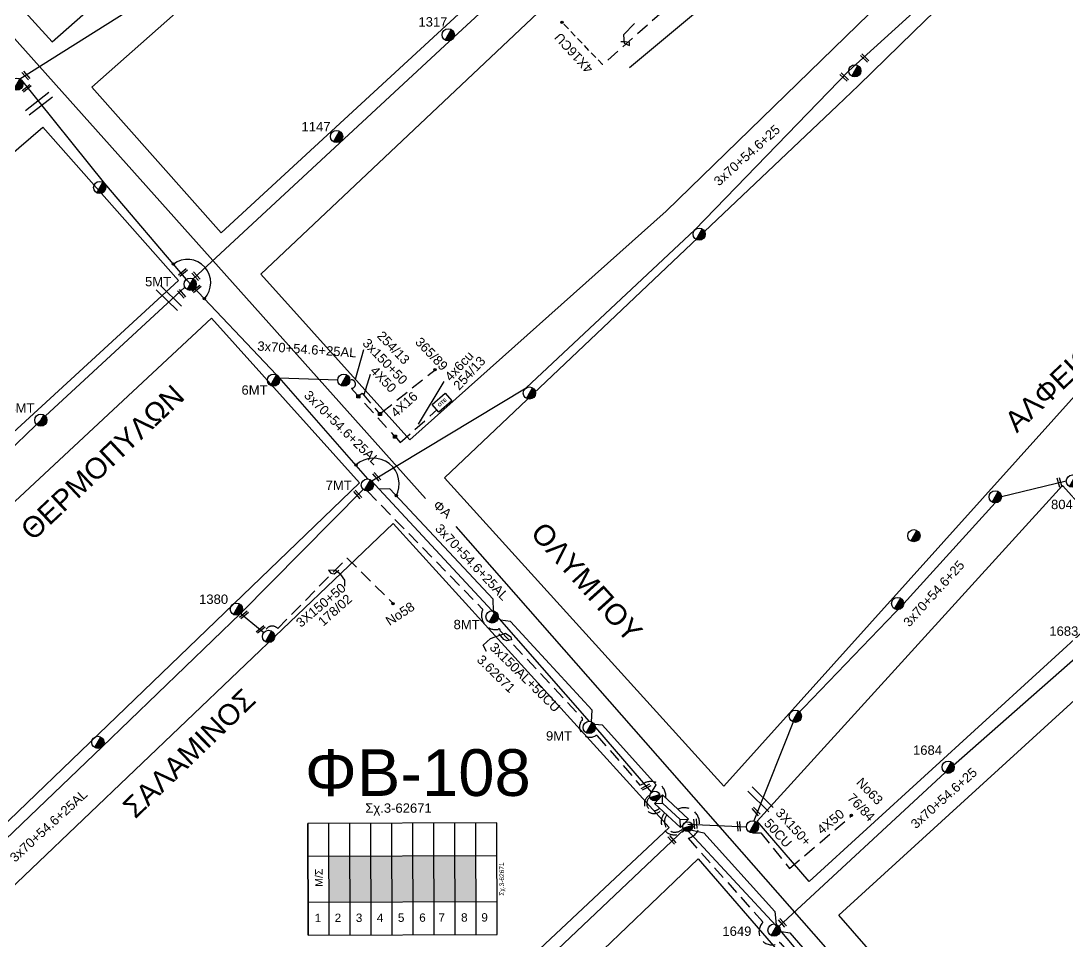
# Model space of a CAD drawing. Header units: millimetres. Extents: x -2449 to 2989, y 8 to 1056.
# Drawn here: x 1334.5 to 1536.2, y 139.5 to 316.9 of the extents above; entities that cross this region are included whole.
import ezdxf
from ezdxf.enums import TextEntityAlignment as Align

# ---------------------------------------------------------------- set-up
doc = ezdxf.new("R2010")
doc.units = ezdxf.units.MM
doc.linetypes.add('DASHED', pattern=[19.05, 12.7, -6.35])
for name, color, linetype in [('Pillar OTE', 7, 'Continuous'), ('Άγνωστα', 7, 'Continuous'), ('Ασφαλειοκιβώτια Χ.Τ 9 αναχωρήσεων', 7, 'Continuous'), ('Επιγραφές - Σχήματα', 7, 'Continuous'), ('Καλώδια ΧΤ   3x150+50CU', 7, 'DASHED'), ('Καλώδια ΧΤ   3x150AL+50CU', 7, 'DASHED'), ('Καλώδια ΧΤ   3x150AL+50XLPE', 7, 'DASHED'), ('Μηχανική τομή', 7, 'Continuous'), ('Στύλος ΦΜ', 7, 'Continuous'), ('Στύλος ΦΜ @ 1', 7, 'Continuous'), ('Συνδέσεις', 7, 'Continuous'), ('Συνεστραμμένα ΧΤ   3x70+54.6+25 AL', 7, 'SYN_LINE'), ('Τομή', 7, 'Continuous'), ('Υποσταθμός εναέριος 2 στύλων', 7, 'Continuous'), ('Υποσταθμός πόλεως', 7, 'Continuous'), ('Υπόβαθρο ΔΕΗ', 7, 'Continuous'), ('Υπόγεια καλώδια Παροχών ΧΤ   4x16CU', 7, 'DASHED'), ('Υπόγεια καλώδια Παροχών ΧΤ   4x50AL', 7, 'DASHED'), ('Υπόγεια καλώδια Παροχών ΧΤ   4x6', 7, 'DASHED')]:
    doc.layers.add(name, color=color, linetype=linetype)
doc.styles.add('arial', font='arial.ttf')
doc.styles.get("Standard").update_dxf_attribs({"font": 'arial.ttf'})
doc.linetypes.add('SYN_LINE', pattern='A,0.5,-0.0001,["/\\/\\/\\/",Standard,S=0.1,R=0,X=0,Y=-0.05],-0.25', length=0.7501)
doc.dimstyles.new('ISO-25', dxfattribs={"dimtxt": 2.5, "dimasz": 2.5, "dimexe": 1.25, "dimexo": 0.625, "dimtad": 1, "dimtxsty": 'Standard', "dimcen": 2.5, "dimadec": 0, "dimazin": 0, "dimtfac": 1, "dimtmove": 0, "dimatfit": 3, "dimfxl": 1, "dimarcsym": 0})

# ---------------------------------------------------------------- blocks, each defined once
blk = doc.blocks.new('ΥΠΑΡΧΩΝ ΤΣΙΜΕΝΤΕΝΙΟΣ ΣΤΥΛΟΣ')
at = {"layer": 'Στύλος ΦΜ'}
blk.add_hatch(color=7, dxfattribs=at).paths.add_polyline_path([(-1.29, -2.28, 0.574793), (2.62, 0, 0.268822), (1.3, 2.27)])
at = {"layer": 'Στύλος ΦΜ', "color": 7}
blk.add_line((-1.29, -2.28), (1.3, 2.27), dxfattribs=at)
blk.add_circle((0, 0), 2.62, dxfattribs=at)
at = {"layer": 'Στύλος ΦΜ', "flags": 4}
for tag, p in [('ΑΡΙΘΜΟΣ', (-4.68, 8.05)), ('ΤΥΠΟΣ', (-4.91, 3.03))]:
    blk.add_attdef(tag, p, '', height=4, dxfattribs=at)
blk = doc.blocks.new('ΑΣΦΑΛΕΙΟΚΙΒΩΤΙΟ ΥΠΟΣΤΑΘΜΟΥ 9 ΑΝΑΧΩΡΗΣΕΩΝ')
at = {"layer": 'Ασφαλειοκιβώτια Χ.Τ 9 αναχωρήσεων', "ltscale": 40}
for p, q in [((-23.8, 40.36), (24.02, 40.36)), ((-9.72, 40.36), (-9.72, -40.64)), ((9.94, 40.36), (9.94, -40.64)), ((-23.8, 31.36), (24.02, 31.36)), ((-23.8, 22.36), (24.02, 22.36)), ((-23.8, 13.36), (24.02, 13.36)), ((-23.8, 4.36), (24.02, 4.36)), ((-23.8, -4.64), (24.02, -4.64)), ((-23.8, -13.64), (24.02, -13.64)), ((-23.8, -22.64), (24.02, -22.64)), ((-23.8, -31.64), (24.02, -31.64))]:
    blk.add_line(p, q, dxfattribs=at)
at = {"layer": 'Ασφαλειοκιβώτια Χ.Τ 9 αναχωρήσεων'}
blk.add_lwpolyline([(-23.8, -40.64), (24.02, -40.64), (24.02, 40.36), (-23.8, 40.36)], close=True, dxfattribs=at)
for s, p in [('1', (-18.29, 37.57)), ('2', (-18.29, 29)), ('3', (-18.29, 19.93)), ('4', (-18.29, 10.91)), ('5', (-18.29, 1.89)), ('6', (-18.29, -7.24)), ('7', (-18.29, -15.48)), ('8', (-18.29, -25.17)), ('9', (-18.29, -33.86))]:
    blk.add_text(s, height=3.6, rotation=270, dxfattribs=at).set_placement(p)
at = {"layer": 'Ασφαλειοκιβώτια Χ.Τ 9 αναχωρήσεων', "ltscale": 40}
for tag, height, p in [('ΟΝΟΜΑ', 5, (-0.16, 44.31)), ('ΚΕΙΜΕΝΟ 1', 2, (17.06, 35.59)), ('ΚΕΙΜΕΝΟ 2', 2, (17.06, 26.88)), ('ΚΕΙΜΕΝΟ 3', 2, (17.06, 17.69)), ('ΚΕΙΜΕΝΟ 4', 2, (17.06, 8.71)), ('ΚΕΙΜΕΝΟ 5', 2, (17.06, -0.13)), ('ΚΕΙΜΕΝΟ 6', 2, (17.06, -9.05)), ('ΚΕΙΜΕΝΟ 7', 2, (17.06, -18.13)), ('ΚΕΙΜΕΝΟ 8', 2, (17.06, -26.85)), ('ΚΕΙΜΕΝΟ 9', 2, (17.06, -35.99)), ('ΣΧ', 2, (-0.1, -42.64))]:
    blk.add_attdef(tag, text='', height=height, dxfattribs=at).set_placement(p, align=Align.MIDDLE_CENTER)
blk = doc.blocks.new('ΥΠΟΣΤΑΘΜΟΣ ΕΝΑΕΡΙΟΣ ΕΠΙ 2 ΣΤΥΛΩΝ')
at = {"layer": 'Υποσταθμός εναέριος 2 στύλων', "linetype": 'Continuous'}
for points in [[(-11.97, -2.11, 0.574793), (-8.45, -0.07, 0.268822), (-9.64, 1.98)], [(9.68, -2.15, 0.574793), (13.19, -0.1, 0.268822), (12.01, 1.95)]]:
    blk.add_hatch(color=256, dxfattribs=at).paths.add_polyline_path(points)
for p, q in [((-11.97, -2.11), (-9.64, 1.98)), ((9.68, -2.15), (12.01, 1.95))]:
    blk.add_line(p, q, dxfattribs=at)
for centre in [(-10.81, -0.07), (10.84, -0.1)]:
    blk.add_circle(centre, 2.36, dxfattribs=at)
at = {"layer": 'Υποσταθμός πόλεως', "linetype": 'Continuous', "ltscale": 40}
blk.add_lwpolyline([(-8.57, 2.82), (8.57, 2.82), (8.57, -2.82), (-8.57, -2.82)], close=True, dxfattribs=at)
for points in [[(-5.75, 0), (-8.57, 2.82)], [(-8.57, -2.82), (-5.75, 0)], [(-5.75, 0), (5.75, 0)], [(5.75, 0), (8.57, 2.82)], [(8.57, -2.82), (5.75, 0)]]:
    blk.add_lwpolyline(points, dxfattribs=at)
at = {"layer": 'Υποσταθμός εναέριος 2 στύλων', "ltscale": 40, "flags": 1}
for tag, p in [('ΜΕΤΑΣΧΗΜΑΤΙΣΜΟΣ', (14.09, 2.51)), ('ΙΣΧΥΣ', (14.07, -0.28)), ('ΑΡΙΘΜΟΣ', (14.19, -3))]:
    blk.add_attdef(tag, p, '', height=1.8, dxfattribs=at)
blk = doc.blocks.new('ΜΗΧΑΝΙΚΗ ΤΟΜΗ')
at = {"layer": 'Μηχανική τομή', "ltscale": 40}
for p, q in [((-1.89, 0.78), (1.89, 0.78)), ((1.89, 0), (-1.89, 0))]:
    blk.add_line(p, q, dxfattribs=at)
blk = doc.blocks.new('_ΣΥΝΔΕΣΗ')
at = {"layer": 'Συνδέσεις', "linetype": 'SYN_LINE', "ltscale": 40}
blk.add_hatch(color=256, dxfattribs=at).paths.add_polyline_path([(0.5, -0.01, 1), (-0.5, -0.01, 1)])
at = {"layer": 'Συνδέσεις'}
blk.add_circle((0, -0.01), 0.5, dxfattribs=at)
blk = doc.blocks.new('ΤΟΜΗ')
at = {"layer": 'Τομή', "ltscale": 40}
for p, q in [((-5.68, 0), (5.68, 0)), ((5.68, -2.33), (-5.68, -2.33))]:
    blk.add_line(p, q, dxfattribs=at)
blk = doc.blocks.new('TSONTA XT1')
at = {"ltscale": 40}
h = blk.add_hatch(color=256, dxfattribs=at)
h.dxf.hatch_style = 1
h.paths.add_polyline_path([(595.96, 2487.66), (597.07, 2488.77), (595.96, 2489.87), (594.85, 2488.77)])
blk.add_lwpolyline([(594.85, 2488.77), (595.96, 2489.87), (597.07, 2488.77), (595.96, 2487.66)], close=True, dxfattribs=at)
blk = doc.blocks.new('PILLAR ΟΤΕ')
at = {"layer": 'Pillar OTE', "ltscale": 40}
blk.add_lwpolyline([(-3.31, 2.02), (3.39, 2.02), (3.39, -1.99), (-3.31, -1.99)], close=True, dxfattribs=at)
at = {"layer": 'Pillar OTE', "insert": (-1.81, 0.71), "char_height": 1.3575, "width": 109.961, "attachment_point": 1}
blk.add_mtext('{\\fArial|b1|i0|c161|p34;OTE}', dxfattribs=at)

msp = doc.modelspace()

# ---------------------------------------------------------------- hatches: boundary and pattern name
at = {"layer": 'Ασφαλειοκιβώτια Χ.Τ 9 αναχωρήσεων', "ltscale": 40}
for color, points in [(30, [(1393.85, 155.91), (1393.88, 147.07), (1397.93, 147.08), (1397.9, 155.92)]), (151, [(1397.9, 155.92), (1397.93, 147.08), (1401.98, 147.09), (1401.95, 155.94)]), (62, [(1401.95, 155.94), (1401.98, 147.09), (1406.03, 147.11), (1406, 155.95)]), (27, [(1406, 155.95), (1406.03, 147.11), (1410.08, 147.12), (1410.05, 155.96)]), (1, [(1410.05, 155.96), (1410.08, 147.12), (1414.13, 147.13), (1414.1, 155.98)]), (6, [(1414.1, 155.98), (1414.13, 147.13), (1418.18, 147.14), (1418.15, 155.99)]), (2, [(1418.15, 155.98), (1418.18, 147.13), (1422.23, 147.14), (1422.2, 155.99)])]:
    msp.add_hatch(color=color, dxfattribs=at).paths.add_polyline_path(points)

# ---------------------------------------------------------------- linework, layer by layer
at = {"layer": 'Άγνωστα', "color": 62, "linetype": 'SYN_LINE', "ltscale": 20}
msp.add_lwpolyline([(1445.23, 180.72), (1456.09, 168.21)], dxfattribs=at)
at = {"layer": 'Άγνωστα', "color": 2, "linetype": 'DASHED', "ltscale": 0.2}
msp.add_lwpolyline([(1455.78, 167.66, 1.287962), (1457.98, 164.86, 1.180689)], format="xyb", dxfattribs=at)
at = {"layer": 'Άγνωστα', "color": 62, "linetype": 'DASHED', "ltscale": 0.2}
msp.add_lwpolyline([(1455.8, 167.27, 1.180689), (1457.6, 165.18)], format="xyb", dxfattribs=at)
at = {"layer": 'Άγνωστα', "color": 30, "linetype": 'DASHED', "ltscale": 0.2}
msp.add_lwpolyline([(1475.53, 160.38), (1477.14, 160.38), (1482.7, 153.53), (1494.68, 163.78)], dxfattribs=at)
at = {"layer": 'Άγνωστα', "color": 30, "linetype": 'SYN_LINE', "ltscale": 10}
msp.add_lwpolyline([(1463.09, 162.07), (1474.35, 161.56)], dxfattribs=at)
at = {"layer": 'Άγνωστα', "color": 6, "linetype": 'SYN_LINE', "ltscale": 20}
msp.add_lwpolyline([(1462.72, 161.21), (1466.17, 160.38), (1479.82, 145.27), (1480.13, 142.77)], dxfattribs=at)
at = {"layer": 'Επιγραφές - Σχήματα', "color": 27, "linetype": 'DASHED', "ltscale": 0.2}
for p, q in [((1383.98, 199.78), (1397.34, 213.38)), ((1397.34, 213.38), (1406.26, 204.59))]:
    msp.add_line(p, q, dxfattribs=at)
at = {"layer": 'Επιγραφές - Σχήματα', "linetype": 'Continuous', "ltscale": 0.2}
for points in [[(1452.78, 316.38), (1450.69, 314.22), (1450.77, 312.64), (1451.84, 312.14), (1451.84, 312.71), (1450.98, 312.86), (1450.12, 312.86)], [(1396.9, 207.92), (1396.9, 209.13), (1396.12, 210.17), (1395.09, 210.95), (1393.79, 211.03), (1394.22, 210.43), (1394.83, 210.34), (1395.43, 210.77), (1395.78, 211.03)], [(1424.21, 195.36), (1423.6, 196.57), (1424.98, 197.86), (1427.92, 198.9), (1428.96, 198.21), (1429.05, 197.6), (1428.18, 197.43), (1427.58, 197.69), (1426.97, 198.38), (1426.63, 198.73)]]:
    msp.add_lwpolyline(points, dxfattribs=at)
at = {"layer": 'Επιγραφές - Σχήματα', "color": 2, "linetype": 'DASHED', "ltscale": 0.2}
msp.add_lwpolyline([(1403.97, 241.41), (1414.31, 249.67)], dxfattribs=at)
at = {"layer": 'Επιγραφές - Σχήματα', "color": 7, "linetype": 'DASHED', "ltscale": 0.2}
msp.add_lwpolyline([(1397.55, 246.8), (1397.59, 246.75)], dxfattribs=at)
at = {"layer": 'Επιγραφές - Σχήματα', "linetype": 'Continuous', "ltscale": 0.2}
for centre, radius, start, end in [((1366.56, 266.45), 4.5, 316.6815, 127.018), ((1402.44, 227.68), 4.94, 330.5704, 133.0989)]:
    msp.add_arc(centre, radius, start, end, dxfattribs=at)
at = {"layer": 'Επιγραφές - Σχήματα', "color": 27, "linetype": 'DASHED', "ltscale": 0.2}
msp.add_arc((1382.91, 198.83), 1.43, 41.6449, 164.0304, dxfattribs=at)
at = {"layer": 'Επιγραφές - Σχήματα', "color": 30, "linetype": 'DASHED', "ltscale": 0.2}
msp.add_arc((1460.46, 162.55), 2.53, 136.4062, 321.7437, dxfattribs=at)
at = {"layer": 'Επιγραφές - Σχήματα', "color": 6, "linetype": 'DASHED', "ltscale": 0.2}
msp.add_arc((1460.58, 162.56), 2.02, 138.9589, 321.5041, dxfattribs=at)
at = {"layer": 'Καλώδια ΧΤ   3x150AL+50CU', "color": 27, "ltscale": 0.2}
msp.add_lwpolyline([(1401.26, 226.27), (1423.49, 203.53, -0.55663), (1423.41, 203.21, 0.555774), (1426.48, 199.6, -0.96943), (1426.84, 199.42), (1442.73, 182.5, -0.395956), (1442.73, 182.23, 0.879037), (1445.28, 179.13, -0.287348), (1445.6, 179.13), (1453.83, 169.59), (1454.56, 169.92, -0.60759), (1458.84, 167.1, 0.81821)], format="xyb", dxfattribs=at)
at = {"layer": 'Καλώδια ΧΤ   3x150AL+50CU', "color": 1, "ltscale": 0.2}
msp.add_lwpolyline([(1463.14, 159.35), (1477.45, 143.32, -0.529787), (1477.36, 142.95, 0.849495), (1480.67, 139.19, -0.607849), (1480.86, 139.19), (1498.94, 118.43, -0.22841), (1499.11, 117.81, 0.849175), (1502.35, 114.11)], format="xyb", dxfattribs=at)
msp.add_arc((1462.34, 162.24), 3, 285.4464, 113.9628, dxfattribs=at)
at = {"layer": 'Καλώδια ΧΤ   3x150AL+50XLPE', "color": 151, "linetype": 'DASHED', "ltscale": 0.2}
msp.add_lwpolyline([(1525.45, 377.61), (1525.46, 377.26, -0.666781), (1523.85, 376.56), (1446.63, 308.47)], format="xyb", dxfattribs=at)
at = {"layer": 'Καλώδια ΧΤ   3x150AL+50XLPE', "color": 2, "linetype": 'DASHED', "ltscale": 0.2}
msp.add_lwpolyline([(1397.91, 247.7, -1.128801), (1398.19, 246.08), (1406.28, 237.07)], format="xyb", dxfattribs=at)
at = {"layer": 'Συνεστραμμένα ΧΤ   3x70+54.6+25 AL', "color": 85, "ltscale": 20}
msp.add_line((1334.24, 305.72), (1373.31, 330.36), dxfattribs=at)
at = {"layer": 'Συνεστραμμένα ΧΤ   3x70+54.6+25 AL', "color": 2, "ltscale": 20}
for p, q in [((1334.57, 305.45), (1350.56, 285.54)), ((1350.56, 285.54), (1366.33, 267.04)), ((1366.33, 267.04), (1383.74, 248.67)), ((1383.74, 248.67), (1401.26, 228.63)), ((1425.53, 205.45), (1405.61, 226.7)), ((1444.62, 184.08), (1428.84, 201.14)), ((1456.95, 169.69), (1446.61, 181.18)), ((1456.09, 168.21), (1456.95, 169.69))]:
    msp.add_line(p, q, dxfattribs=at)
at = {"layer": 'Συνεστραμμένα ΧΤ   3x70+54.6+25 AL', "color": 151, "ltscale": 20}
for p, q in [((1366.07, 265.56), (1339.14, 240.74)), ((1339.14, 240.74), (1310.95, 213.67))]:
    msp.add_line(p, q, dxfattribs=at)
at = {"layer": 'Συνεστραμμένα ΧΤ   3x70+54.6+25 AL', "color": 2, "ltscale": 15}
msp.add_line((1384.23, 248.13), (1395.56, 247.69), dxfattribs=at)
at = {"layer": 'Συνεστραμμένα ΧΤ   3x70+54.6+25 AL', "color": 27, "ltscale": 20}
for p, q in [((1376.82, 202.66), (1400.43, 226.61)), ((1350.11, 177), (1376.82, 202.66)), ((1322.55, 150.64), (1350.11, 177))]:
    msp.add_line(p, q, dxfattribs=at)
at = {"layer": 'Συνεστραμμένα ΧΤ   3x70+54.6+25 AL', "color": 2, "ltscale": 8}
for p, q in [((1405.61, 226.7), (1403.56, 226.62)), ((1425.6, 203.16), (1425.53, 205.45)), ((1428.84, 201.14), (1426.91, 201.38)), ((1444.47, 181.81), (1444.62, 184.08)), ((1446.61, 181.18), (1445.07, 181.3))]:
    msp.add_line(p, q, dxfattribs=at)
at = {"layer": 'Συνεστραμμένα ΧΤ   3x70+54.6+25 AL', "color": 27, "ltscale": 8}
msp.add_line((1375.93, 203.38), (1381.3, 199), dxfattribs=at)
at = {"layer": 'Συνεστραμμένα ΧΤ   3x70+54.6+25 AL', "color": 85, "linetype": 'Continuous', "ltscale": 0.2}
for points in [[(1270.86, 419.76), (1252.73, 403.5), (1412.47, 224.82)], [(1418.34, 219.48), (1528.52, 94.06), (1552.53, 68.1)]]:
    msp.add_lwpolyline(points, dxfattribs=at)
at = {"layer": 'Συνεστραμμένα ΧΤ   3x70+54.6+25 AL', "color": 2, "linetype": 'SYN_LINE', "ltscale": 20}
msp.add_lwpolyline([(1367.68, 267.16), (1417.96, 313.76), (1439.27, 333.51), (1462.28, 355.43), (1480.94, 372.76)], dxfattribs=at)
at = {"layer": 'Συνεστραμμένα ΧΤ   3x70+54.6+25 AL', "color": 62, "linetype": 'SYN_LINE', "ltscale": 20}
for points in [[(1402.14, 228.23), (1431.91, 246.18), (1464.44, 276.66), (1494.09, 307.27), (1519.55, 330.42)], [(1401.84, 228.47), (1425.31, 203.19), (1444.05, 181.89)]]:
    msp.add_lwpolyline(points, dxfattribs=at)
at = {"layer": 'Συνεστραμμένα ΧΤ   3x70+54.6+25 AL', "color": 6, "linetype": 'SYN_LINE', "ltscale": 15}
msp.add_lwpolyline([(1536.05, 228.2), (1523.54, 225.17)], dxfattribs=at)
at = {"layer": 'Συνεστραμμένα ΧΤ   3x70+54.6+25 AL', "color": 6, "linetype": 'SYN_LINE', "ltscale": 20}
for points in [[(1522.36, 224), (1504.71, 204.59), (1483.81, 182.87), (1475.78, 162.71)], [(1481.16, 141.36), (1482.71, 141.11), (1501.22, 119.83), (1501.18, 117.5)]]:
    msp.add_lwpolyline(points, dxfattribs=at)
at = {"layer": 'Συνεστραμμένα ΧΤ   3x70+54.6+25 AL', "color": 30, "linetype": 'SYN_LINE', "ltscale": 20}
for points in [[(1480.64, 142.38), (1512.69, 172.03), (1539.94, 195.99)], [(1501.16, 117.5), (1480.87, 141.67), (1462.72, 161.21)]]:
    msp.add_lwpolyline(points, dxfattribs=at)
at = {"layer": 'Συνεστραμμένα ΧΤ   3x70+54.6+25 AL', "color": 151, "linetype": 'SYN_LINE', "ltscale": 20}
msp.add_lwpolyline([(1341.7, 49.74), (1360.59, 65.15), (1393.27, 96.88), (1428.16, 128.65), (1462.43, 161.13)], dxfattribs=at)
at = {"layer": 'Υπόβαθρο ΔΕΗ'}
msp.add_line((1451.82, 307.95), (1487.49, 337.64), dxfattribs=at)
for points in [[(1260.81, 400.31), (1340.46, 312.89), (1441.43, 401.73), (1449.37, 393.69), (1348.14, 304.12), (1373.09, 276.06), (1485.98, 380.07), (1523, 417.12), (1470.26, 480.16), (1382.64, 405.52), (1409.73, 376.49)], [(1380.72, 268.11), (1529.59, 408.54), (1546.01, 388.95), (1604.77, 319.19), (1470.01, 169.42), (1416.14, 228.83), (1491.91, 300.61), (1495.97, 304.46), (1506.59, 314.8), (1524.71, 332.42), (1518.81, 338.49), (1458.9, 280.26), (1409.44, 236.14), (1380.72, 268.11)], [(1240.24, 152.41), (1210.23, 183.41), (1262.58, 230.9), (1285.84, 249.93), (1315.49, 276.53), (1338.69, 296.42), (1364.86, 266.85), (1240.24, 152.41)], [(1280.03, 112.75), (1399.72, 227.85), (1371.22, 259.62), (1311.43, 203.96), (1277.25, 170.8), (1248.36, 144.36), (1280.03, 112.75)], [(1533, 98.16), (1609.76, 165.58), (1604.99, 171.81), (1527.38, 104.24), (1492.19, 144.56), (1547.95, 195.34), (1542.09, 201.77), (1486.47, 151.02), (1476.45, 162.68), (1535.31, 227.38), (1594.03, 162.26)], [(1286.58, 105.92), (1406.24, 220), (1459.49, 161.43), (1340.81, 50.14), (1308.79, 83.07)], [(1354.44, 36.65), (1346.78, 44.57), (1387.42, 83.66), (1400.8, 96.12), (1411.76, 105.26), (1423.98, 116.1), (1465.05, 155.37), (1497.36, 118.12), (1517.23, 95.24), (1487.16, 69.05), (1466.81, 92.12), (1461.81, 87.67), (1481.84, 64.41), (1448.56, 35.46)]]:
    msp.add_lwpolyline(points, dxfattribs=at)
at = {"layer": 'Υπόγεια καλώδια Παροχών ΧΤ   4x16CU', "color": 151, "linetype": 'DASHED', "ltscale": 0.1}
msp.add_lwpolyline([(1446.63, 308.47), (1438.82, 316.62)], dxfattribs=at)
at = {"layer": 'Υπόγεια καλώδια Παροχών ΧΤ   4x50AL', "color": 2, "linetype": 'DASHED', "ltscale": 0.2}
msp.add_lwpolyline([(1399.82, 244.83), (1400.23, 245.13), (1403.37, 241.46)], dxfattribs=at)
at = {"layer": 'Υπόγεια καλώδια Παροχών ΧΤ   4x6', "color": 2, "linetype": 'DASHED', "ltscale": 0.2}
msp.add_lwpolyline([(1406.87, 236.49), (1407.6, 235.62), (1414.67, 241.92)], dxfattribs=at)

# ---------------------------------------------------------------- block references
at = {"layer": 'Pillar OTE', "xscale": 0.4999999999999999, "yscale": 0.4999999999999999, "zscale": 0.4999999999999999, "rotation": 41.03908477304466}
msp.add_blockref('PILLAR ΟΤΕ', (1415.64, 243.3), dxfattribs=at)
at = {"layer": 'Ασφαλειοκιβώτια Χ.Τ 9 αναχωρήσεων', "color": 1, "ltscale": 40}
ref = msp.add_blockref('ΑΣΦΑΛΕΙΟΚΙΒΩΤΙΟ ΥΠΟΣΤΑΘΜΟΥ 9 ΑΝΑΧΩΡΗΣΕΩΝ', (1407.98, 151.48), dxfattribs=dict(at, xscale=0.4500000000000007, yscale=0.4500000000000007, zscale=0.4500000000000007, rotation=90.18025101188604))
ref.add_attrib('ΣΧ', 'Σχ.3-62671', dxfattribs={"ltscale": 40, "height": 0.9, "rotation": 90.1803}).set_placement((1427.17, 151.5), align=Align.MIDDLE_CENTER)
at = {"layer": 'Μηχανική τομή'}
for p, xscale, yscale, zscale, rotation in [((1497.29, 309.88), 0.4999999999999593, 0.4999999999999593, 0.4999999999999593, 136.3922040673836), ((1335.27, 306.22), 0.4999999999999622, 0.4999999999999622, 0.4999999999999622, 311.7794829803576), ((1493.35, 306.21), 0.4999999999999593, 0.4999999999999593, 0.4999999999999593, 136.3922040673836), ((1335.66, 303.76), 0.4999999999998501, 0.4999999999998501, 0.4999999999998501, 39.01193268899684), ((1365.85, 268.26), 0.4999999999998501, 0.4999999999998501, 0.4999999999998501, 39.01193268899684), ((1368.07, 267.55), 0.4999999999999622, 0.4999999999999622, 0.4999999999999622, 311.7794829803576), ((1365.3, 264.18), 0.4999999999999622, 0.4999999999999622, 0.4999999999999622, 311.7794829803576), ((1368.47, 265.1), 0.4999999999998501, 0.4999999999998501, 0.4999999999998501, 39.01193268899684), ((1402.92, 228.87), 0.4999999999999622, 0.4999999999999622, 0.4999999999999622, 311.7794829803576), ((1534.94, 227.99), 0.4999999999999151, 0.4999999999999151, 0.4999999999999151, 105.4320089271786), ((1399.27, 225.5), 0.4999999999999622, 0.4999999999999622, 0.4999999999999622, 311.7794829803576), ((1377.6, 202.28), 0.4999999999998501, 0.4999999999998501, 0.4999999999998501, 39.01193268899684), ((1380.81, 199.47), 0.4999999999998501, 0.4999999999998501, 0.4999999999998501, 39.01193268899684), ((1455.11, 169.05), 0.4999999999998999, 0.4999999999998999, 0.4999999999998999, 28.10567199649957), ((1476.09, 164.42), 0.4999999999999622, 0.4999999999999622, 0.4999999999999622, 311.7794829803576), ((1464.33, 162.13), 0.499999999999974, 0.499999999999974, 0.499999999999974, 274.6431454257229), ((1472.72, 161.65), 0.499999999999974, 0.499999999999974, 0.499999999999974, 274.6431454257229), ((1459.85, 158.95), 0.4999999999999622, 0.4999999999999622, 0.4999999999999622, 311.7794829803576), ((1481.17, 142.94), 0.4999999999999622, 0.4999999999999622, 0.4999999999999622, 311.7794829803576)]:
    msp.add_blockref('ΜΗΧΑΝΙΚΗ ΤΟΜΗ', p, dxfattribs=dict(at, xscale=xscale, yscale=yscale, zscale=zscale, rotation=rotation))
at = {"layer": 'Στύλος ΦΜ @ 1', "ltscale": 40}
ref = msp.add_blockref('ΥΠΑΡΧΩΝ ΤΣΙΜΕΝΤΕΝΙΟΣ ΣΤΥΛΟΣ', (1416.87, 314.21), dxfattribs=dict(at, xscale=0.4499999999998181, yscale=0.4499999999998181, zscale=0.4499999999998181))
ref.add_attrib('ΤΥΠΟΣ', '1317', (1411.11, 315.82), dxfattribs={"layer": 'Στύλος ΦΜ', "height": 1.8, "flags": 4})
at = {"layer": 'Στύλος ΦΜ @ 1', "ltscale": 40, "xscale": 0.4499999999998181, "yscale": 0.4499999999998181, "zscale": 0.4499999999998181}
for p in [(1495.27, 307.27), (1349.64, 284.8), (1465.25, 275.8), (1396.73, 247.65), (1432.52, 245.18), (1522.36, 225.17), (1506.67, 217.68), (1503.53, 204.59), (1382.22, 198.26), (1483.8, 182.87), (1349.3, 177.85), (1475.53, 161.56)]:
    msp.add_blockref('ΥΠΑΡΧΩΝ ΤΣΙΜΕΝΤΕΝΙΟΣ ΣΤΥΛΟΣ', p, dxfattribs=at)
at = {"layer": 'Στύλος ΦΜ @ 1', "ltscale": 40}
ref = msp.add_blockref('ΥΠΑΡΧΩΝ ΤΣΙΜΕΝΤΕΝΙΟΣ ΣΤΥΛΟΣ', (1333.66, 304.7), dxfattribs=dict(at, xscale=0.4499999999998181, yscale=0.4499999999998181, zscale=0.4499999999998181))
ref.add_attrib('ΤΥΠΟΣ', '1136', (1323.7, 303.88), dxfattribs={"layer": 'Στύλος ΦΜ', "height": 1.8, "flags": 4})
ref = msp.add_blockref('ΥΠΑΡΧΩΝ ΤΣΙΜΕΝΤΕΝΙΟΣ ΣΤΥΛΟΣ', (1395.33, 294.63), dxfattribs=dict(at, xscale=0.4499999999998181, yscale=0.4499999999998181, zscale=0.4499999999998181))
ref.add_attrib('ΤΥΠΟΣ', '1147', (1388.56, 295.62), dxfattribs={"layer": 'Στύλος ΦΜ', "height": 1.8, "flags": 4})
ref = msp.add_blockref('ΥΠΑΡΧΩΝ ΤΣΙΜΕΝΤΕΝΙΟΣ ΣΤΥΛΟΣ', (1367.09, 266.14), dxfattribs=dict(at, xscale=0.4499999999998181, yscale=0.4499999999998181, zscale=0.4499999999998181))
ref.add_attrib('ΤΥΠΟΣ', '5ΜΤ', (1358.39, 265.75), dxfattribs={"layer": 'Στύλος ΦΜ', "height": 1.8, "flags": 4})
ref = msp.add_blockref('ΥΠΑΡΧΩΝ ΤΣΙΜΕΝΤΕΝΙΟΣ ΣΤΥΛΟΣ', (1383.15, 247.65), dxfattribs=dict(at, xscale=0.4499999999998181, yscale=0.4499999999998181, zscale=0.4499999999998181))
ref.add_attrib('ΤΥΠΟΣ', '6ΜΤ', (1376.99, 244.86), dxfattribs={"layer": 'Στύλος ΦΜ', "height": 1.8, "flags": 4})
ref = msp.add_blockref('ΥΠΑΡΧΩΝ ΤΣΙΜΕΝΤΕΝΙΟΣ ΣΤΥΛΟΣ', (1338.28, 239.94), dxfattribs=dict(at, xscale=0.4499999999998181, yscale=0.4499999999998181, zscale=0.4499999999998181))
ref.add_attrib('ΤΥΠΟΣ', '4ΜΤ', (1332.04, 241.39), dxfattribs={"layer": 'Στύλος ΦΜ', "height": 1.8, "flags": 4})
ref = msp.add_blockref('ΥΠΑΡΧΩΝ ΤΣΙΜΕΝΤΕΝΙΟΣ ΣΤΥΛΟΣ', (1401.26, 227.45), dxfattribs=dict(at, xscale=0.4499999999998181, yscale=0.4499999999998181, zscale=0.4499999999998181))
ref.add_attrib('ΤΥΠΟΣ', '7ΜΤ', (1393.23, 226.51), dxfattribs={"layer": 'Στύλος ΦΜ', "height": 1.8, "flags": 4})
ref = msp.add_blockref('ΥΠΑΡΧΩΝ ΤΣΙΜΕΝΤΕΝΙΟΣ ΣΤΥΛΟΣ', (1537.22, 228.2), dxfattribs=dict(at, xscale=0.4499999999998181, yscale=0.4499999999998181, zscale=0.4499999999998181))
ref.add_attrib('ΤΥΠΟΣ', '804', (1533.11, 222.8), dxfattribs={"layer": 'Στύλος ΦΜ', "height": 1.8, "flags": 4})
ref = msp.add_blockref('ΥΠΑΡΧΩΝ ΤΣΙΜΕΝΤΕΝΙΟΣ ΣΤΥΛΟΣ', (1376, 203.51), dxfattribs=dict(at, xscale=0.4499999999998181, yscale=0.4499999999998181, zscale=0.4499999999998181))
ref.add_attrib('ΤΥΠΟΣ', '1380', (1368.81, 204.54), dxfattribs={"layer": 'Στύλος ΦΜ', "height": 1.8, "flags": 4})
ref = msp.add_blockref('ΥΠΑΡΧΩΝ ΤΣΙΜΕΝΤΕΝΙΟΣ ΣΤΥΛΟΣ', (1425.31, 202.02), dxfattribs=dict(at, xscale=0.4499999999998181, yscale=0.4499999999998181, zscale=0.4499999999998181))
ref.add_attrib('ΤΥΠΟΣ', '8ΜΤ', (1417.89, 199.66), dxfattribs={"layer": 'Στύλος ΦΜ', "height": 1.8, "flags": 4})
ref = msp.add_blockref('ΥΠΑΡΧΩΝ ΤΣΙΜΕΝΤΕΝΙΟΣ ΣΤΥΛΟΣ', (1540.52, 197.02), dxfattribs=dict(at, xscale=0.4499999999998181, yscale=0.4499999999998181, zscale=0.4499999999998181))
ref.add_attrib('ΤΥΠΟΣ', '1683', (1532.78, 198.39), dxfattribs={"layer": 'Στύλος ΦΜ', "height": 1.8, "flags": 4})
ref = msp.add_blockref('ΥΠΑΡΧΩΝ ΤΣΙΜΕΝΤΕΝΙΟΣ ΣΤΥΛΟΣ', (1444.05, 180.72), dxfattribs=dict(at, xscale=0.4499999999998181, yscale=0.4499999999998181, zscale=0.4499999999998181))
ref.add_attrib('ΤΥΠΟΣ', '9ΜΤ', (1435.71, 178.19), dxfattribs={"layer": 'Στύλος ΦΜ', "height": 1.8, "flags": 4})
ref = msp.add_blockref('ΥΠΑΡΧΩΝ ΤΣΙΜΕΝΤΕΝΙΟΣ ΣΤΥΛΟΣ', (1513.27, 173.05), dxfattribs=dict(at, xscale=0.4499999999998181, yscale=0.4499999999998181, zscale=0.4499999999998181))
ref.add_attrib('ΤΥΠΟΣ', '1684', (1506.49, 175.45), dxfattribs={"layer": 'Στύλος ΦΜ', "height": 1.8, "flags": 4})
ref = msp.add_blockref('ΥΠΑΡΧΩΝ ΤΣΙΜΕΝΤΕΝΙΟΣ ΣΤΥΛΟΣ', (1479.69, 141.67), dxfattribs=dict(at, xscale=0.4499999999998181, yscale=0.4499999999998181, zscale=0.4499999999998181))
ref.add_attrib('ΤΥΠΟΣ', '1649', (1469.73, 140.55), dxfattribs={"layer": 'Στύλος ΦΜ', "height": 1.8, "flags": 4})
at = {"layer": 'Συνδέσεις', "xscale": 0.4500000000000455, "yscale": 0.4500000000000455, "zscale": 0.4500000000000455}
for p in [(1438.82, 316.63), (1363.85, 270.05), (1369.83, 263.37), (1414.31, 249.68), (1399.06, 231.3), (1406.83, 225.41), (1406.21, 204.56), (1494.61, 163.79)]:
    msp.add_blockref('_ΣΥΝΔΕΣΗ', p, dxfattribs=at)
at = {"layer": 'Συνδέσεις', "xscale": 0.3581330331459534, "yscale": 0.3581330331459534, "zscale": 0.3581330331459534, "rotation": 45.00000000004159}
for p in [(1878.86, -536.65), (1883.02, -540.04), (1885.92, -544.4)]:
    msp.add_blockref('TSONTA XT1', p, dxfattribs=at)
at = {"layer": 'Τομή'}
for p, xscale, yscale, zscale, rotation in [((1337.56, 301.4), 0.5000000000000044, 0.5000000000000044, 0.5000000000000044, 37.87080864564807), ((1363.4, 263.93), 0.5000000000000141, 0.5000000000000141, 0.5000000000000141, 315.7990787878879), ((1477.49, 167.27), 0.5000000000000141, 0.5000000000000141, 0.5000000000000141, 315.7990787878879)]:
    msp.add_blockref('ΤΟΜΗ', p, dxfattribs=dict(at, xscale=xscale, yscale=yscale, zscale=zscale, rotation=rotation))
at = {"layer": 'Υποσταθμός εναέριος 2 στύλων', "xscale": 0.4009017007529524, "yscale": 0.4009017007529524, "zscale": 0.4009017007529524, "rotation": 317.1256427669516}
msp.add_blockref('ΥΠΟΣΤΑΘΜΟΣ ΕΝΑΕΡΙΟΣ ΕΠΙ 2 ΣΤΥΛΩΝ', (1459.9, 164.57), dxfattribs=at)

# ---------------------------------------------------------------- texts
at = {"layer": 'Άγνωστα', "linetype": 'SYN_LINE', "ltscale": 20, "char_height": 1.8, "width": 69.1904, "attachment_point": 1, "style": 'arial'}
for s, insert, rotation in [('4x6cu', (1416.02, 248.53), 47.2204), ('254/13', (1417.65, 246.81), 47.2204), ('4X50', (1402.97, 250.57), 313.8352), ('4X16', (1405.58, 241.69), 42.0289), ('4X50', (1487.75, 161.39), 39.5758)]:
    msp.add_mtext(s, dxfattribs=dict(at, insert=insert, rotation=rotation))
at = {"layer": 'Άγνωστα', "ltscale": 40, "insert": (1387.29, 201.27), "char_height": 1.8, "width": 69.1904, "attachment_point": 1, "rotation": 40.0172, "style": 'arial'}
msp.add_mtext('3X150+50', dxfattribs=at)
at = {"layer": 'Επιγραφές - Σχήματα', "style": 'arial'}
msp.add_text('3.62671', height=1.8, rotation=315.5004, dxfattribs=at).set_placement((1422.23, 193.6))
at = {"layer": 'Επιγραφές - Σχήματα', "linetype": 'SYN_LINE', "ltscale": 20, "attachment_point": 1, "style": 'arial'}
for s, insert, char_height, width, rotation in [('254/13', (1404.28, 257.32), 1.8, 69.1904, 313.8352), ('3x150+50', (1401.48, 255.9), 1.8, 69.1904, 313.8352), ('365/89', (1411.64, 256.12), 1.8, 69.1904, 313.8352), ('178/02', (1391.54, 201.45), 1.8, 69.1904, 41.6909), ('Nο58', (1404.56, 201.75), 1.8, 69.1904, 33.1724), ('Nο63', (1496.71, 171.23), 1.8, 69.1904, 313.8352), ('76/84', (1494.97, 168.23), 1.8, 69.1904, 313.8352), ('\\A1;M/Σ', (1391.2, 150.01), 1.44, 55.3523, 90.3448)]:
    msp.add_mtext(s, dxfattribs=dict(at, insert=insert, char_height=char_height, width=width, rotation=rotation))
at = {"layer": 'Επιγραφές - Σχήματα', "char_height": 4, "width": 157.7424, "attachment_point": 1}
for s, insert, rotation in [('\\pt128;ΑΛΦΕΙΟΥ', (1523.77, 240.29), 43.1058), ('\\pt128;ΘΕΡΜΟΠΥΛΩΝ', (1334, 219.43), 43.1058), ('ΟΛΥΜΠΟΥ', (1435.5, 220.7), 312), ('\\pt128;ΣΑΛΑΜΙΝΟΣ', (1353.71, 165.86), 44)]:
    msp.add_mtext(s, dxfattribs=dict(at, insert=insert, rotation=rotation))
at = {"layer": 'Επιγραφές - Σχήματα', "insert": (1389.2, 176.52), "char_height": 9, "width": 103.4348, "attachment_point": 1}
msp.add_mtext('ΦΒ-108', dxfattribs=at)
at = {"layer": 'Επιγραφές - Σχήματα', "linetype": 'Continuous', "insert": (1400.87, 166.08), "char_height": 1.8, "width": 17.7304, "attachment_point": 1}
msp.add_mtext('Σχ.3-62671', dxfattribs=at)
at = {"layer": 'Καλώδια ΧΤ   3x150+50CU', "ltscale": 40, "insert": (1481.18, 165.37), "char_height": 1.8, "width": 69.1904, "attachment_point": 1, "rotation": 312.1724, "style": 'arial'}
msp.add_mtext('3X150+\\P50CU', dxfattribs=at)
at = {"layer": 'Καλώδια ΧΤ   3x150AL+50CU', "ltscale": 40, "insert": (1425.96, 197.27), "char_height": 1.8, "width": 69.1904, "attachment_point": 1, "rotation": 315.5004, "style": 'arial'}
msp.add_mtext('3x150AL+50CU', dxfattribs=at)
at = {"layer": 'Συνεστραμμένα ΧΤ   3x70+54.6+25 AL', "style": 'arial'}
for rotation, p in [(356.0159, (1379.99, 253.37)), (315.5004, (1388.9, 244.57)), (313.4553, (1414.19, 218.93)), (42.5825, (1333.33, 154.63))]:
    msp.add_text('3x70+54.6+25AL', height=1.8, rotation=rotation, dxfattribs=at).set_placement(p)
at = {"layer": 'Συνεστραμμένα ΧΤ   3x70+54.6+25 AL', "linetype": 'SYN_LINE', "ltscale": 20, "char_height": 1.8, "width": 69.1904, "attachment_point": 1, "style": 'arial'}
for insert, rotation in [((1467.87, 286.31), 41.927), ((1504.44, 201.17), 47.875), ((1505.85, 162.42), 41.8553)]:
    msp.add_mtext('3x70+54.6+25', dxfattribs=dict(at, insert=insert, rotation=rotation))
at = {"layer": 'Συνεστραμμένα ΧΤ   3x70+54.6+25 AL', "color": 85, "linetype": 'Continuous', "ltscale": 0.2, "insert": (1414.96, 224.67), "char_height": 1.8, "width": 8.6169, "attachment_point": 1, "rotation": 318.6313}
msp.add_mtext('ΦΑ', dxfattribs=at)
at = {"layer": 'Υπόγεια καλώδια Παροχών ΧΤ   4x16CU', "linetype": 'SYN_LINE', "ltscale": 20, "insert": (1443.6, 306.58), "char_height": 1.8, "width": 69.1904, "attachment_point": 1, "rotation": 132.5273, "style": 'arial'}
msp.add_mtext('4X16CU', dxfattribs=at)

# ---------------------------------------------------------------- leaders
at = {"layer": 'Επιγραφές - Σχήματα', "ltscale": 40}
for points in [[(1398.96, 247.87), (1400.57, 253.54)], [(1400.66, 244.9), (1401.85, 248.83)], [(1411.1, 239.15), (1416.06, 247.37)]]:
    msp.add_leader(points, dimstyle='ISO-25', override={"dimasz": 1, "dimtad": 0}, dxfattribs=at)

doc.saveas('drawing.dxf')
